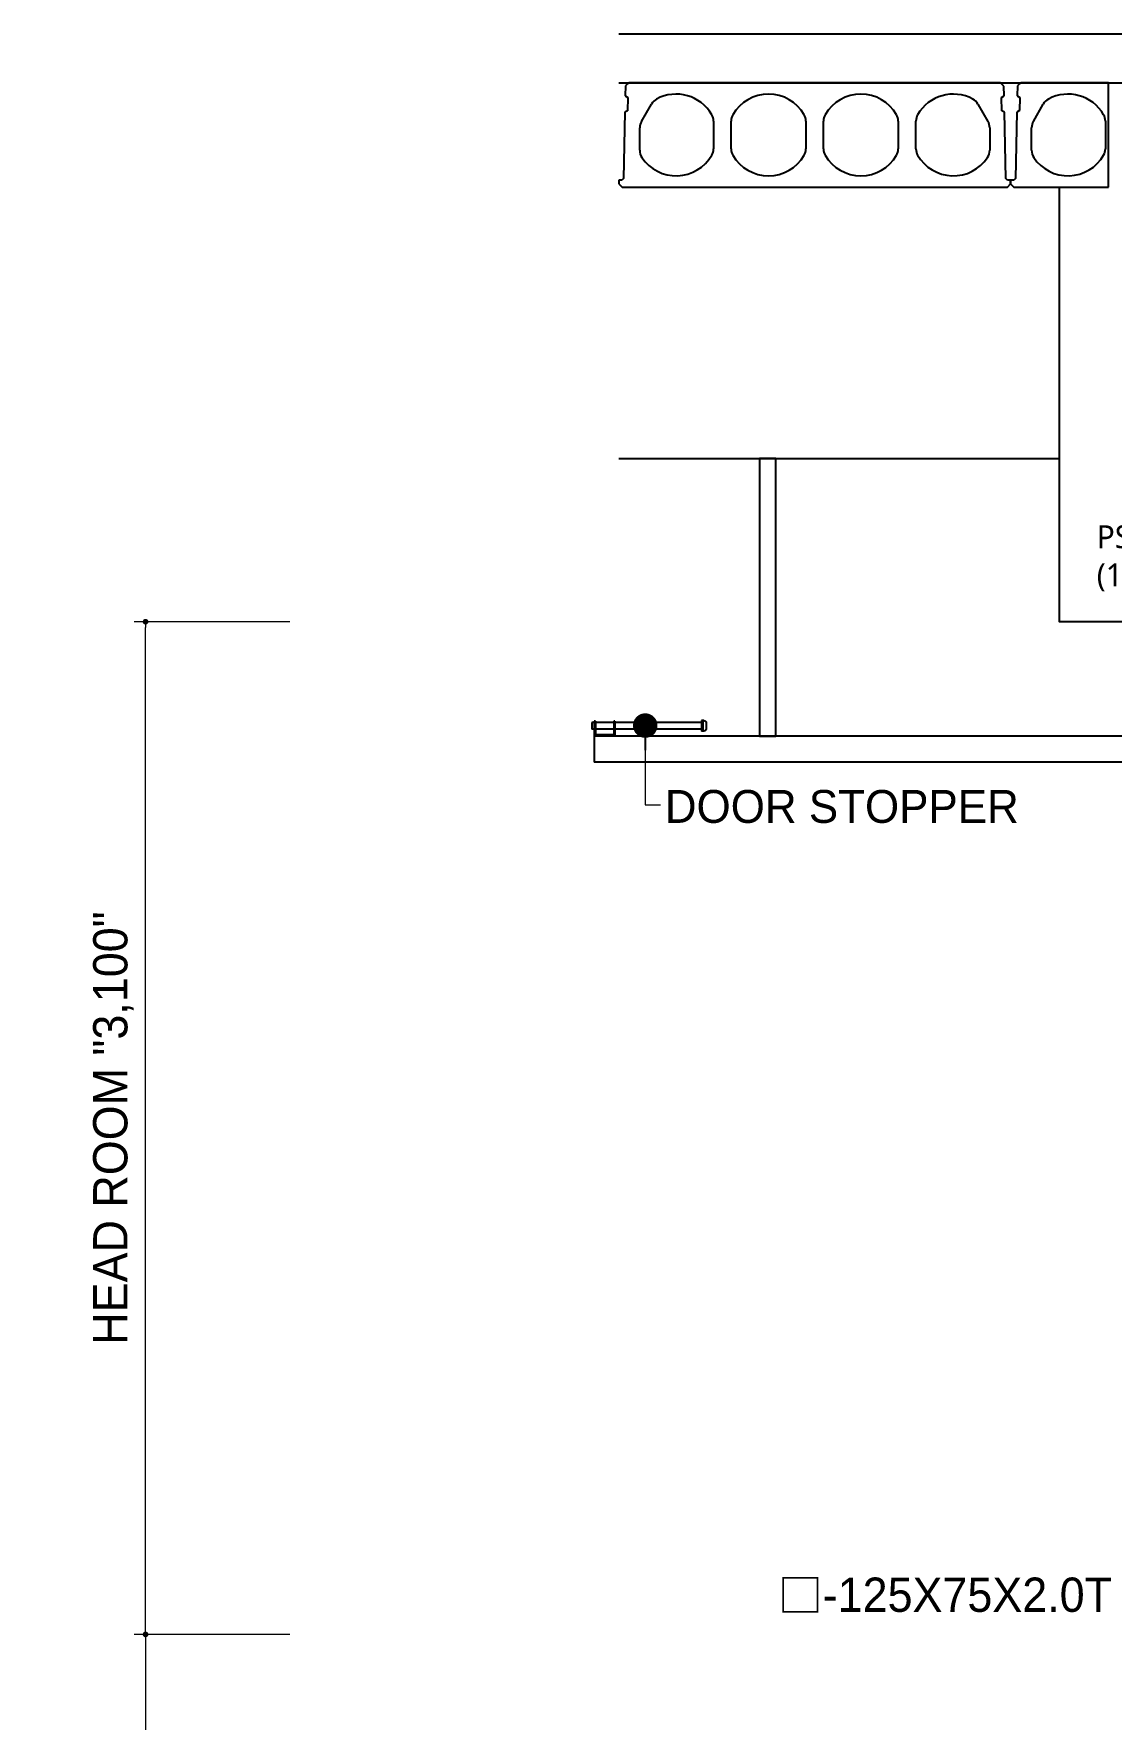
# Model space of a CAD drawing. Header units: millimetres. Extents: x 1448 to 104164, y -19509 to -89.
# Drawn here: x 64163 to 67463, y -6873 to -1713 of the extents above; entities that cross this region are included whole.
import ezdxf

# ---------------------------------------------------------------- set-up
doc = ezdxf.new("R2010")
doc.units = ezdxf.units.MM
doc.header["$LTSCALE"] = 60
doc.header["$MEASUREMENT"] = 0
doc.header["$PDSIZE"] = -10
doc.linetypes.add('0731_main_plan$0$form_$0$y-Landschaft$0$_$1$20120914_Verkehrsflächen_Grün$0$20120628_xref - Gammel$1$3_H-GL_F1_U3 - Default$0${ Offset Lines }', pattern=[0])
doc.linetypes.add('CONTIN', pattern=[0])
doc.layers.get('0').update_dxf_attribs({"linetype": 'CONTINUOUS'})
doc.layers.get('Defpoints').update_dxf_attribs({"color": 171, "linetype": 'CONTINUOUS'})
for name, color, linetype in [('(주)하나기공-DIM', 7, 'CONTINUOUS'), ('(주)하나기공-TEXT', 3, 'CONTINUOUS'), ('1', 1, 'CONTIN'), ('8', 8, 'CONTINUOUS'), ('CON', 2, 'CONTINUOUS'), ('ELE6', 8, 'CONTINUOUS'), ('ohdoor-1', 5, 'CONTINUOUS'), ('PC_SLAB', 9, 'CONTINUOUS')]:
    doc.layers.add(name, color=color, linetype=linetype)
doc.styles.add('0T-OUT', font='H2GTRE.TTF')
doc.styles.add('나눔바른고딕', font='NanumBarunGothic.ttf')
doc.dimstyles.new('MAIN', dxfattribs={"dimtxt": 1.5, "dimasz": 0.5, "dimexe": 1, "dimexo": 2, "dimgap": 1, "dimtad": 1, "dimdec": 0, "dimdsep": 46, "dimlunit": 6, "dimtxsty": '0T-OUT', "dimblk": 'DOT', "dimcen": 2.5, "dimdle": 2, "dimclrd": 256, "dimclre": 256, "dimclrt": 3, "dimadec": 0, "dimazin": 0, "dimtfac": 1, "dimtdec": 0, "dimtix": 1, "dimtmove": 2, "dimatfit": 3, "dimldrblk": 'DOT', "dimfxl": 1, "dimtvp": 1, "dimtolj": 1, "dimtzin": 0, "dimlwd": 0, "dimlwe": 0, "dimarcsym": 0})

# ---------------------------------------------------------------- blocks, each defined once
blk = doc.blocks.new('_Dot')
at = {"color": 0, "linetype": 'ByBlock', "lineweight": -2}
blk.add_line((-0.5, 0), (-1, 0), dxfattribs=at)
at = {"color": 0, "linetype": 'ByBlock', "const_width": 0.5}
blk.add_lwpolyline([(-0.25, 0, 1), (0.25, 0, 1)], format="xyb", close=True, dxfattribs=at)
blk = doc.blocks.new('*D121')
at = {"layer": '(주)하나기공-DIM', "lineweight": 0, "ltscale": 0.5, "transparency": 16777216}
for p, q in [((64948, -3513.2), (64470.7, -3513.2)), ((64505.7, -6595.7), (64505.7, -3530.7)), ((64948, -6613.2), (64470.7, -6613.2))]:
    blk.add_line(p, q, dxfattribs=at)
at = {"layer": 'Defpoints', "color": 0, "ltscale": 0.5, "transparency": 16777216}
for p in [(64505.7, -3513.2), (65018, -3513.2, -67.1), (65018, -6613.2, -67.1)]:
    blk.add_point(p, dxfattribs=at)
at = {"layer": '(주)하나기공-DIM', "lineweight": 0, "ltscale": 0.5, "transparency": 16777216, "xscale": 17.5, "yscale": 17.5, "zscale": 17.5}
for p, rotation in [((64505.7, -3513.2), 90), ((64505.7, -6613.2), 270)]:
    blk.add_blockref('_Dot', p, dxfattribs=dict(at, rotation=rotation))
at = {"layer": '(주)하나기공-DIM', "color": 3, "lineweight": 0, "ltscale": 0.5, "transparency": 16777216, "insert": (64407.4, -5063.2), "char_height": 105, "attachment_point": 5, "rotation": 90, "style": '0T-OUT'}
blk.add_mtext('\\A1;HEAD ROOM "3,100"', dxfattribs=at)
blk = doc.blocks.new('*D122')
at = {"layer": '(주)하나기공-DIM', "lineweight": 0, "ltscale": 0.5, "transparency": 16777216}
for p, q in [((64948, -6613.2), (64470.7, -6613.2)), ((64505.7, -6630.7), (64505.7, -10595.7)), ((64948, -10613.2), (64470.7, -10613.2))]:
    blk.add_line(p, q, dxfattribs=at)
at = {"layer": 'Defpoints', "color": 0, "ltscale": 0.5, "transparency": 16777216}
for p in [(65018, -6613.2, -2.1), (64505.7, -10613.2), (65018, -10613.2, -19)]:
    blk.add_point(p, dxfattribs=at)
at = {"layer": '(주)하나기공-DIM', "lineweight": 0, "ltscale": 0.5, "transparency": 16777216, "xscale": 17.5, "yscale": 17.5, "zscale": 17.5}
for p, rotation in [((64505.7, -6613.2), 90), ((64505.7, -10613.2), 270)]:
    blk.add_blockref('_Dot', p, dxfattribs=dict(at, rotation=rotation))
at = {"layer": '(주)하나기공-DIM', "color": 3, "lineweight": 0, "ltscale": 0.5, "transparency": 16777216, "insert": (64407.4, -8613.2), "char_height": 105, "attachment_point": 5, "rotation": 90, "style": '0T-OUT'}
blk.add_mtext('\\A1;OPENING HEIGHT "4,000"', dxfattribs=at)
blk = doc.blocks.new('STOPER')
at = {"layer": 'ohdoor-1'}
for p, q in [((-400, 58), (-400, 32)), ((-390, 68), (-378.7, 68)), ((-390, 22), (-378.7, 22)), ((-385, 68), (-385, 22)), ((-385, 60), (-385, 30)), ((-378.7, 68), (-378.7, 22)), ((-378.7, 60), (0, 60)), ((-378.7, 30), (0, 30)), ((0, 65), (0, 0)), ((0, 65), (5, 65)), ((0, 5), (90, 5)), ((0, 0), (90, 0)), ((5, 65), (5, 5)), ((5, 60), (85, 60)), ((5, 30), (85, 30)), ((85, 65), (85, 5)), ((85, 65), (90, 65)), ((90, 65), (90, 0)), ((90, 60), (100, 60)), ((90, 30), (100, 30)), ((100, 60), (100, 30))]:
    blk.add_line(p, q, dxfattribs=at)
for centre, start, end in [((-390, 58), 90, 180), ((-390, 32), 180, 270)]:
    blk.add_arc(centre, 10, start, end, dxfattribs=at)
blk = doc.blocks.new('A$C67d21448')
at = {"layer": 'PC_SLAB', "linetype": '0731_main_plan$0$form_$0$y-Landschaft$0$_$1$20120914_Verkehrsflächen_Grün$0$20120628_xref - Gammel$1$3_H-GL_F1_U3 - Default$0${ Offset Lines }'}
for p, q in [((20.8, 310), (20.1, 280)), ((31.2, 320), (20.8, 310)), ((1169, 320), (31.2, 320)), ((1179.2, 309.8), (1169, 320)), ((1179.9, 280), (1179.2, 309.8)), ((20.1, 280), (28, 275.2)), ((28, 275.2), (27.1, 234.4)), ((1172, 275.2), (1179.9, 280)), ((1172.9, 234.4), (1172, 275.2)), ((19, 230), (14.5, 27)), ((27.1, 234.4), (19, 230)), ((69.6, 201.7), (100.1, 254.6)), ((1100.1, 254.6), (1130.6, 201.7)), ((1181, 230), (1172.9, 234.4)), ((1185.5, 27), (1181, 230)), ((64.2, 113.2), (64.2, 181.7)), ((290.2, 202), (290.2, 118)), ((344.2, 118), (344.2, 202)), ((573.2, 202), (573.2, 118)), ((627, 118), (627, 202)), ((856, 202), (856, 118)), ((910, 118), (910, 202)), ((1136, 181.7), (1136, 113.2)), ((9.5, 22), (0, 22)), ((0, 22), (0, 10)), ((0, 10), (10, 0)), ((14.5, 27), (9.5, 22)), ((10, 0), (1190, 0)), ((1190.5, 22), (1185.5, 27)), ((1190, 0), (1200, 10)), ((1200, 22), (1190.5, 22)), ((1200, 10), (1200, 22))]:
    blk.add_line(p, q, dxfattribs=at)
for centre, radius, start, end in [((134.8, 234.6), 40, 118.4274, 150), ((175.7, 159), 126, 29.9709, 118.4274), ((458.7, 159), 126, 29.9709, 150.0291), ((741.5, 159), 126, 29.9709, 150.0291), ((1024.5, 159), 126, 61.5726, 150.0291), ((1065.4, 234.6), 40, 30, 61.5726), ((250.2, 202), 40, 360, 29.9709), ((384.2, 202), 40, 150.0291, 180), ((533.2, 202), 40, 0, 29.9709), ((667, 202), 40, 150.0291, 180), ((816, 202), 40, 0, 29.9709), ((950, 202), 40, 150.0291, 180), ((104.2, 181.7), 40, 150, 180), ((1096, 181.7), 40, 0, 30), ((104.2, 113.2), 40, 180, 213.7577), ((250.2, 118), 40, 330.0291, 0), ((384.2, 118), 40, 180, 209.9709), ((533.2, 118), 40, 330.0291, 0), ((667, 118), 40, 180, 209.9709), ((816, 118), 40, 330.0291, 0), ((950, 118), 40, 180, 209.9709), ((1096, 113.2), 40, 326.2423, 0), ((175.7, 161), 126, 213.7577, 330.0291), ((458.7, 161), 126, 209.9709, 330.0291), ((741.5, 161), 126, 209.9709, 330.0291), ((1024.5, 161), 126, 209.9709, 326.2423)]:
    blk.add_arc(centre, radius, start, end, dxfattribs=at)

msp = doc.modelspace()

# ---------------------------------------------------------------- linework, layer by layer
at = {"layer": '1', "color": 4}
for p, q in [((68079.8, -3863.2), (65879.8, -3863.2)), ((65879.8, -3863.2), (65879.8, -3943.2)), ((68079.8, -3943.2), (65879.8, -3943.2))]:
    msp.add_line(p, q, dxfattribs=at)
at = {"layer": '8', "ltscale": 10000}
msp.add_lwpolyline([(66386.3, -3863.2), (66436.3, -3863.2), (66436.3, -3013.2), (66386.3, -3013.2)], close=True, dxfattribs=at)
at = {"layer": 'CON', "ltscale": 0.1}
for p, q in [((65954.8, -1713.2), (69754.8, -1713.2)), ((65954.8, -1863.2), (69754.8, -1863.2)), ((65954.8, -1863.2), (67455, -1863.2))]:
    msp.add_line(p, q, dxfattribs=at)
msp.add_lwpolyline([(68405, -2183.2), (68405, -3513.2), (67305, -3513.2), (67305, -2183.2)], dxfattribs=at)
at = {"layer": 'ELE6', "ltscale": 1000}
msp.add_lwpolyline([(65954.8, -3013.2), (67305, -3013.2)], dxfattribs=at)
at = {"layer": 'PC_SLAB', "linetype": '0731_main_plan$0$form_$0$y-Landschaft$0$_$1$20120914_Verkehrsflächen_Grün$0$20120628_xref - Gammel$1$3_H-GL_F1_U3 - Default$0${ Offset Lines }'}
for p, q in [((67175.6, -1873.2), (67174.9, -1903.2)), ((67174.9, -1903.2), (67182.8, -1908)), ((67186, -1863.2), (67175.6, -1873.2)), ((67182.8, -1908), (67181.9, -1948.7)), ((67455, -1863.2), (67186, -1863.2)), ((67173.8, -1953.2), (67169.3, -2156.2)), ((67181.9, -1948.7), (67173.8, -1953.2)), ((67224.4, -1981.5), (67254.9, -1928.6)), ((67219, -2070), (67219, -2001.5)), ((67445, -1981.2), (67445, -2065.1)), ((67164.3, -2161.2), (67154.8, -2161.2)), ((67154.8, -2161.2), (67154.8, -2173.2)), ((67169.3, -2156.2), (67164.3, -2161.2)), ((67154.8, -2173.2), (67164.8, -2183.2)), ((67164.8, -2183.2), (67455, -2183.2))]:
    msp.add_line(p, q, dxfattribs=at)
msp.add_lwpolyline([(67455, -2183.2), (67455, -1863.2)], dxfattribs=at)
for centre, radius, start, end in [((67330.5, -2024.2), 126, 29.9709, 118.4274), ((67289.6, -1948.6), 40, 118.4274, 150), ((67259, -2001.5), 40, 150, 180), ((67405, -1981.2), 40, 360, 29.9709), ((67259, -2070), 40, 180, 213.7577), ((67330.5, -2022.2), 126, 213.7577, 330.0291), ((67405, -2065.1), 40, 330.0291, 0)]:
    msp.add_arc(centre, radius, start, end, dxfattribs=at)

# ---------------------------------------------------------------- block references
at = {"ltscale": 0.1}
msp.add_blockref('A$C67d21448', (65954.8, -2183.2), dxfattribs=at)
at = {"color": 4, "xscale": -0.6999999931728113, "yscale": 0.700000010430813, "zscale": 0.6999999931728113, "rotation": 359.9999999985279}
msp.add_blockref('STOPER', (65942.8, -3863.2), dxfattribs=at)

# ---------------------------------------------------------------- texts
at = {"layer": '(주)하나기공-TEXT', "char_height": 105, "attachment_point": 1, "style": '0T-OUT'}
for s, insert in [('{\\fExpo M|b0|i0|c129|p18;\\H0.95833x;DOOR STOPPER}', (66095.8, -4028.3, -8.8)), ('{\\fExpo M|b0|i0|c129|p18;\\H0.95833x;□}-125X75X2.0T', (66442.3, -6439.2, -97.7))]:
    msp.add_mtext(s, dxfattribs=dict(at, insert=insert))
at = {"layer": 'Defpoints', "ltscale": 0.1, "insert": (67418.7, -3218.1), "char_height": 70, "attachment_point": 1, "style": '나눔바른고딕'}
msp.add_mtext_dynamic_manual_height_columns('PSG10\\P(1300*1800)', width=368.584, gutter_width=15000, heights=[0], dxfattribs=at)

# ---------------------------------------------------------------- dimensions: what is measured, and where the dimension line sits
at = {"layer": '(주)하나기공-DIM', "lineweight": 0, "ltscale": 0.5}
for base, p2, text, picture, middle in [((64505.7, -3513.2, 67.1), (65018, -3513.2), 'HEAD ROOM "<>"', '*D121', (64407.4, -5063.2, 67.1)), ((64505.7, -10613.2, 2.1), (65018, -10613.2, -16.9), 'OPENING HEIGHT "<>"', '*D122', (64407.4, -8613.2, 2.1))]:
    dim = msp.add_linear_dim(base=base, p1=(65018, -6613.2), p2=p2, angle=90, text=text, dimstyle='MAIN', override={"dimscale": 35, "dimtxt": 3, "dimtmove": 0}, dxfattribs=at)
    dim.commit()
    dim.dimension.update_dxf_attribs({"geometry": picture, "text_midpoint": middle})

# ---------------------------------------------------------------- leaders
msp.add_leader([(66035.9, -3831.1), (66035.9, -4073.5), (66082.2, -4073.5)], dimstyle='MAIN', override={"dimscale": 30, "dimasz": 2.5, "dimtad": 0, "dimclrd": 1})

doc.saveas('drawing.dxf')
